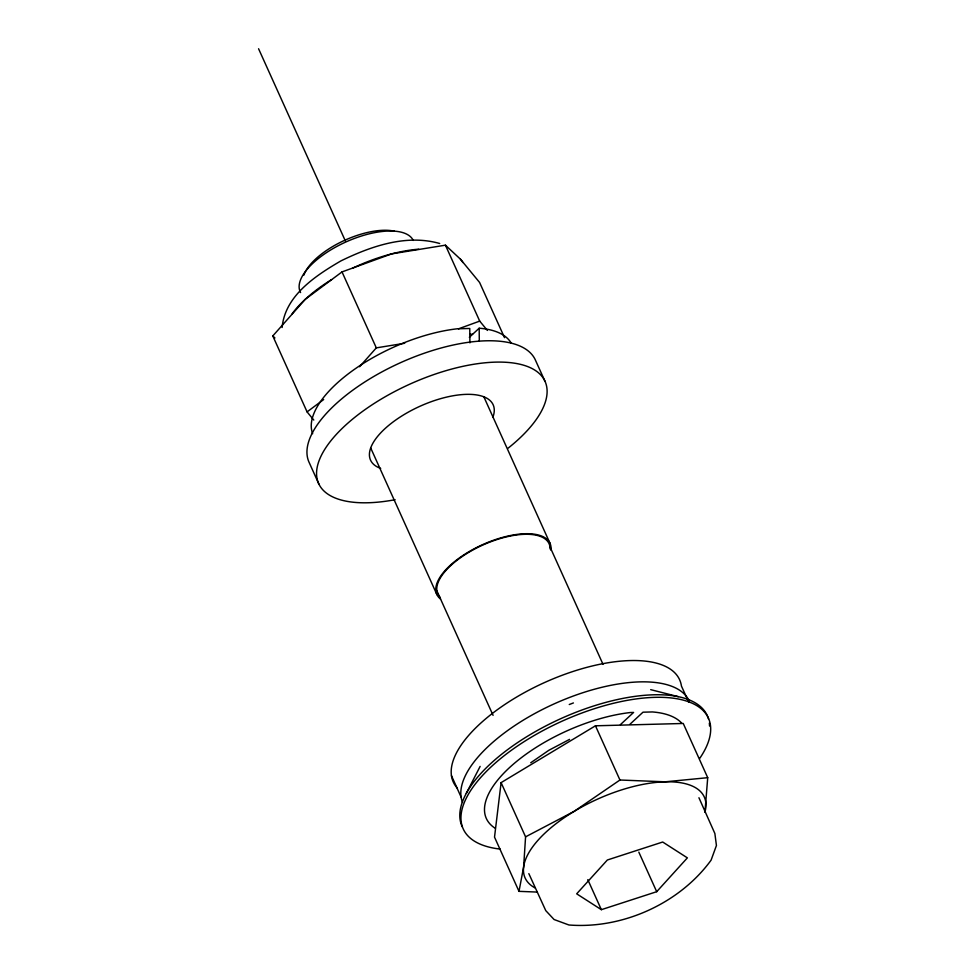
<?xml version="1.0" encoding="UTF-8"?>
<svg xmlns="http://www.w3.org/2000/svg" width="975" height="975" viewBox="0 0 975 975"><rect width="100%" height="100%" fill="white"/><g stroke="black" fill="none" stroke-linecap="round" stroke-linejoin="round"><path stroke-width="1.46" d="M704.949 812.187L707.716 777.684L683.243 723.474L595.457 725.802L501.101 782.632L525.574 836.842L523.624 867.055L518.992 891.345L537.091 892.064M282.128 327.503C284.944 295.596 315.79 275.547 340.945 260.886C371.024 246.236 406.197 233.951 439.688 243.494M501.101 782.632L494.52 837.135L518.992 891.345M466.306 793.345L480.127 766.399M313.792 420.054L307.076 411.889L272.793 335.948L305.297 299.276L342.018 271.915L391.621 253.878L445.429 245.176L460.407 259.155L479.59 282.457L504.538 337.679M359.568 366.758L376.313 347.868L404.71 343.261M656.699 891.698L687.375 857.866L662.695 842.022L607.352 859.999L576.676 893.819L601.356 909.675L656.699 891.698L638.832 852.138M469.341 337.313L479.176 328.222A109.176 46.654 -24.3 0 1 511.205 343.151M620.356 724.681L633.592 712.445L630.374 712.53A109.176 46.654 -24.3 0 0 513.959 763.657A109.176 46.654 -24.3 0 0 495.068 828.177M629.899 724.315L643 712.189L652.409 711.945A109.176 46.654 -24.3 0 1 681.683 723.121M307.076 411.889L323.663 399.543M530.729 762.779L548.864 750.275L569.546 739.391M707.716 777.684L665.169 781.816L619.942 780.012L574.092 811.395L525.574 836.842M458.457 328.843L479.712 321.116L487.39 330.44M650.691 689.654L678.307 696.674M272.793 335.948L274.926 337.947M544.818 380.92L535.19 359.604A124.178 53.064 -24.3 0 0 399.384 363.2A124.178 53.064 -24.3 0 0 309.233 462.65L318.849 483.966M688.667 702.049L681.44 686.059A124.178 53.064 -24.3 0 0 543.623 682.963A124.178 53.064 -24.3 0 0 457.409 788.214M698.929 797.733L714.87 833.491L716.43 845.496L711.092 860.157C679.502 903.581 622.342 929.236 568.913 924.983L554.092 919.523L545.756 910.613L528.84 873.637M445.429 245.176L479.712 321.116M483.758 396.606L549.912 543.124M549.973 546.829L603.038 664.365M595.457 725.802L619.942 780.012M258.57 48.75L345.455 241.154M342.018 271.915L376.313 347.868M587.803 879.657L601.356 909.675M436.898 590.911L493.082 715.358M370.78 448.134L436.934 594.64M451.462 775.71L461.077 797.026M479.176 328.222L479.298 341.165M469.913 342.859L469.767 328.477L457.129 328.807A109.176 46.654 -24.3 0 0 351.987 371.085A109.176 46.654 -24.3 0 0 312.646 433.692M569.266 704.523A109.176 46.654 -24.3 0 1 573.422 702.951M709.337 723.109A134.526 57.488 -24.3 0 1 709.532 725.997M462.272 826.788A134.526 57.488 -24.3 0 1 564.306 717.1A134.526 57.488 -24.3 0 1 708.508 718.989M500.187 849.079A134.526 57.488 -24.3 0 1 486.001 771.834A134.526 57.488 -24.3 0 1 649.313 697.6A134.526 57.488 -24.3 0 1 699.721 758.379M292.122 313.804A98.304 42.01 -24.3 0 1 331.597 279.606M352.572 268.21A98.304 42.01 -24.3 0 1 418.714 249.186M460.407 259.155A98.304 42.01 -24.3 0 1 462.881 262.531M469.95 334.193A98.304 42.01 -24.3 0 1 472.546 334.352M395.107 499.7A124.178 53.064 -24.3 0 1 330.61 441.102A124.178 53.064 -24.3 0 1 503.709 362.176A124.178 53.064 -24.3 0 1 508.097 448.183M380.689 468.402A67.263 28.75 -24.3 0 1 419.469 406.49A67.263 28.75 -24.3 0 1 492.875 417.251M462.528 802.437A124.178 53.064 -24.3 0 1 554.738 703.609A124.178 53.064 -24.3 0 1 689.057 700.684M440.542 599.064A62.095 26.532 -24.3 0 1 483.49 544.257A62.095 26.532 -24.3 0 1 550.948 550.205M300.58 292.561A62.095 26.532 -24.3 0 1 344.589 242.568A62.095 26.532 -24.3 0 1 413.242 240.423M439.822 597.066A61.059 26.093 -24.3 0 1 484.404 544.33A61.059 26.093 -24.3 0 1 550.107 548.998M303.92 275.084A55.88 23.875 -24.3 0 1 341.725 241.69A55.88 23.875 -24.3 0 1 394.363 231.197M535.202 887.981A98.304 42.01 -24.3 0 1 597.797 799.013A98.304 42.01 -24.3 0 1 705.047 811.675"/></g></svg>
